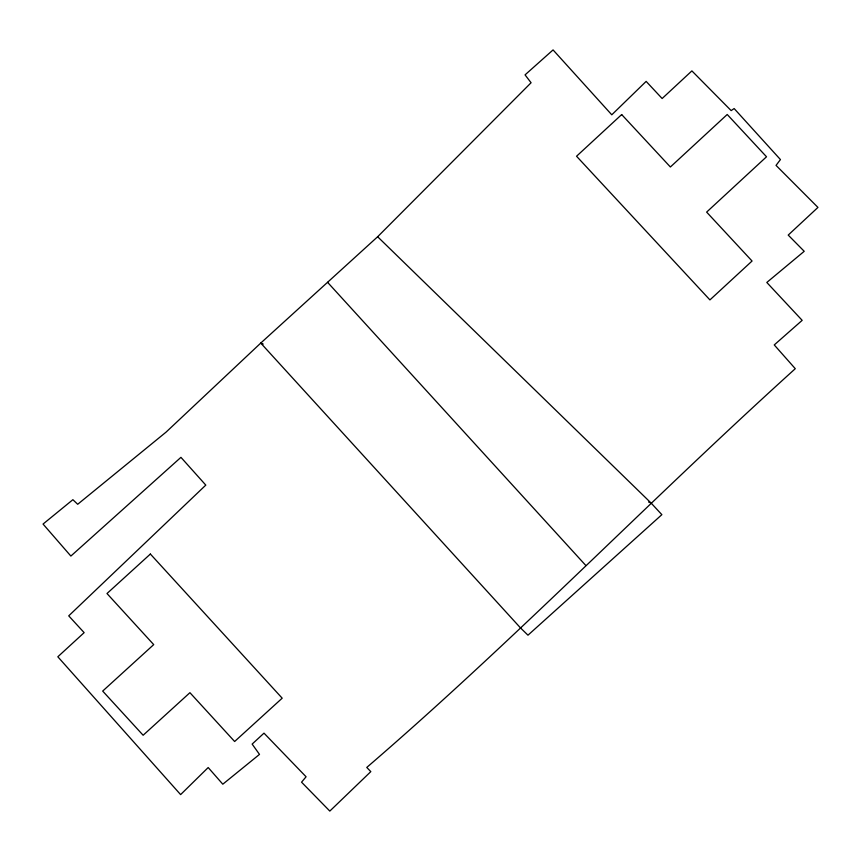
<?xml version="1.0" encoding="UTF-8"?>
<svg xmlns="http://www.w3.org/2000/svg" width="861" height="861" viewBox="0 0 861 861"><rect width="100%" height="100%" fill="white"/><g stroke="black" fill="none" stroke-linecap="round" stroke-linejoin="round"><path stroke-width="1.29" d="M377.635 236.753L531.086 82.742L525.049 74.875L553.063 49.916L611.784 114.804L646.148 81.386L662.141 98.52L691.889 70.893L731.15 110.595L734.142 108.551L780.443 159.576L776.041 165.387L817.95 207.415L788.213 235.085L804.217 251.304L766.807 282.462L802.172 320.346L774.254 344.927L795.284 368.691C650.485 499.531 514.738 640.121 366.764 767.442L370.811 771.628L329.817 811.084L301.554 782.186L306.085 776.783L263.993 733.152L252.144 744.087L259.495 754.397L222.805 784.199L208.19 767.538L180.616 794.606L57.827 656.782L84.141 632.641L68.729 615.852L205.801 485.109L180.939 457.342L70.871 556.066L43.05 524.058L72.884 499.692L77.694 504.277L166.098 432.104L260.754 343.076L377.635 236.753L651.11 503.061L661.861 514.663L527.976 635.192L520.55 627.96L260.754 343.076L263.24 344.088M648.624 502.038L651.11 503.061M327.567 282.3L585.835 565.505M621.685 114.556L576.547 156.239L709.927 299.908L752.062 261.023L706.633 212.107L766.516 156.777L727.222 114.491L670.385 166.991L621.685 114.556M150.374 554.043L106.99 593.53L153.71 644.62L102.685 691.082L143.141 735.251L189.926 692.685L234.633 741.504L282.193 698.185L150.374 554.043"/></g></svg>
